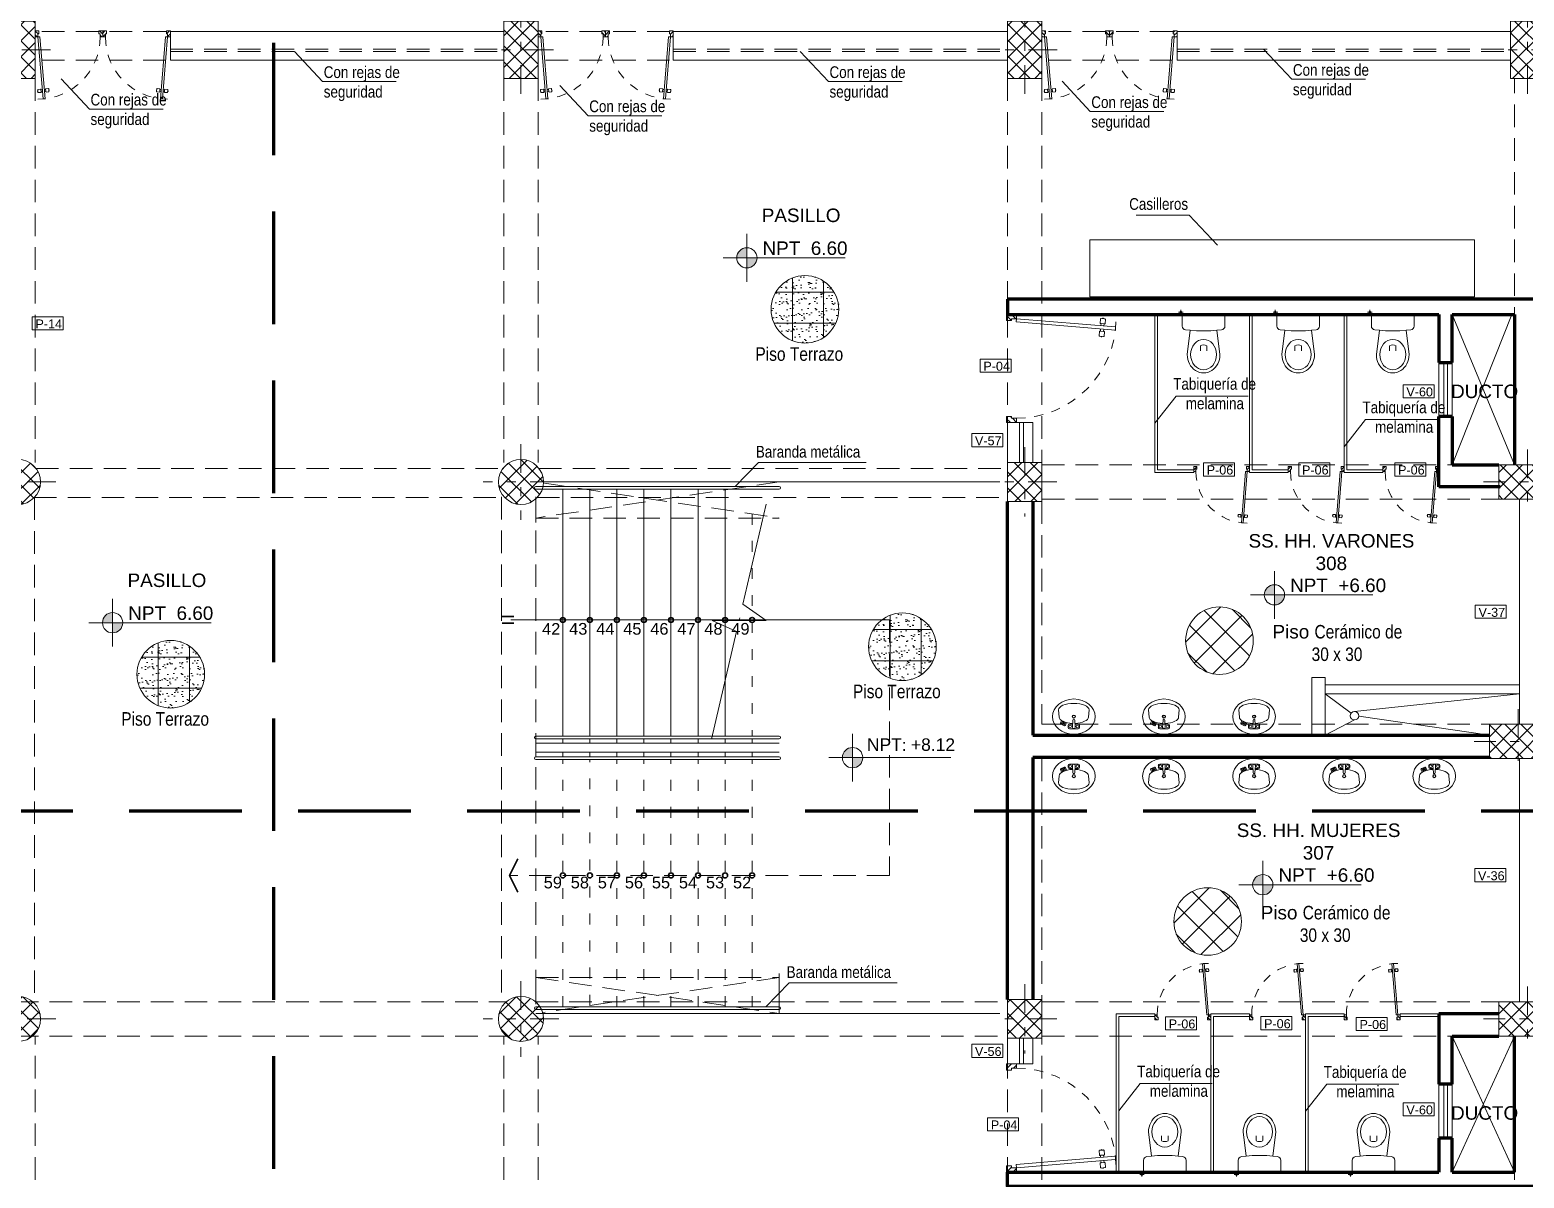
# Model space of a CAD drawing. Header units: inches. Extents: x 140 to 978, y -82 to 38.
# Drawn here: x 785.09 to 801.67, y 0.7 to 13.45 of the extents above; entities that cross this region are included whole.
import ezdxf

# ---------------------------------------------------------------- set-up
doc = ezdxf.new("R2010")
doc.units = ezdxf.units.IN
doc.header["$MEASUREMENT"] = 0
for name, pattern in [('ACAD_ISO03W100', [30, 12, -18]), ('CONTINUA', [0]), ('DASHDOT2', [12.7, 6.35, -3.175, 0, -3.175]), ('DASHED', [0.75, 0.5, -0.25]), ('DASHED2', [0.375, 0.25, -0.125])]:
    doc.linetypes.add(name, pattern=pattern)
for name, color, linetype, lineweight in [('UNSAAC-COLUMNA', 24, 'Continuous', 0), ('UNSAAC-CORTE MURO', 42, 'Continuous', 35), ('UNSAAC-COTA', 48, 'Continuous', 0), ('UNSAAC-EJE COLUMNA', 22, 'DASHDOT2', 0), ('UNSAAC-LINEA DE CORTE', 7, 'Continuous', 70), ('UNSAAC-LLAMADOS', 88, 'Continuous', 0), ('UNSAAC-MUEBLE', 254, 'Continuous', 0), ('UNSAAC-MURETE', 146, 'Continuous', 20), ('UNSAAC-MUROS', 7, 'Continuous', 70), ('UNSAAC-PISOS', 253, 'Continuous', 0), ('UNSAAC-PROYECCIONES', 38, 'DASHED2', 0), ('UNSAAC-TEXTOS', 250, 'Continuous', 0), ('UNSAAC-TEXTURAS', 250, 'Continuous', 0), ('UNSAAC-VANOS', 24, 'Continuous', 0)]:
    doc.layers.add(name, color=color, linetype=linetype, lineweight=lineweight)
doc.styles.add('5mm', font='GOTHIC.TTF', dxfattribs={"height": 5})
doc.styles.add('narrow', font='')
doc.styles.get("Standard").update_dxf_attribs({"font": 'arial.ttf'})
doc.styles.get('narrow').set_extended_font_data('Arial Narrow', italic=True)

# ---------------------------------------------------------------- blocks, each defined once
blk = doc.blocks.new('PRTX80')
at = {"layer": 'UNSAAC-TEXTOS'}
h = blk.add_hatch(dxfattribs=at)
h.set_pattern_fill('ANSI31', color=256, scale=0.01, style=0)
h.set_pattern_definition([(45, (-1.629623, -4.234902), (-0.02245064, 0.02245064), [])])
h.paths.add_polyline_path([(-0.755, 0.036), (-0.8, 0.036), (-0.8, -0.036), (-0.769, -0.036), (-0.769, 0), (-0.755, 0)])
h.paths.add_polyline_path([(0, 0.036), (-0.045, 0.036), (-0.045, 0), (-0.032, 0), (-0.032, -0.036), (0, -0.036)])
at = {"layer": 'UNSAAC-PROYECCIONES', "ltscale": 0.15}
blk.add_arc((-0.032, -0.036), 0.737, 180, 270, dxfattribs=at)
at = {"layer": 'UNSAAC-TEXTOS'}
for p, q in [((-0.165, -0.662), (-0.166, -0.669)), ((-0.162, -0.662), (-0.165, -0.662)), ((-0.161, -0.651), (-0.163, -0.681)), ((-0.127, -0.65), (-0.157, -0.648)), ((-0.124, -0.658), (-0.126, -0.68)), ((-0.123, -0.654), (-0.124, -0.658)), ((-0.108, -0.659), (-0.124, -0.658)), ((-0.083, -0.661), (-0.068, -0.663)), ((-0.068, -0.663), (-0.07, -0.685)), ((-0.068, -0.659), (-0.068, -0.663)), ((-0.064, -0.655), (-0.034, -0.658)), ((-0.03, -0.662), (-0.033, -0.692)), ((-0.162, -0.67), (-0.166, -0.669)), ((-0.13, -0.688), (-0.16, -0.685)), ((-0.126, -0.68), (-0.126, -0.684)), ((-0.11, -0.682), (-0.126, -0.68)), ((-0.085, -0.684), (-0.07, -0.685)), ((-0.07, -0.685), (-0.07, -0.689)), ((-0.067, -0.693), (-0.037, -0.695)), ((-0.032, -0.681), (-0.028, -0.681)), ((-0.031, -0.673), (-0.028, -0.673)), ((-0.028, -0.673), (-0.028, -0.681))]:
    blk.add_line(p, q, dxfattribs=at)
for points in [[(-0.8, 0.036), (-0.755, 0.036), (-0.755, 0), (-0.769, 0), (-0.769, -0.036), (-0.8, -0.036), (-0.8, 0.036)], [(-0.045, 0.036), (0, 0.036), (0, -0.036), (-0.032, -0.036), (-0.032, 0), (-0.045, 0), (-0.045, 0.036)]]:
    blk.add_lwpolyline(points, dxfattribs=at)
blk.add_lwpolyline([(-0.056, -0.034), (-0.032, -0.036), (-0.093, -0.77), (-0.117, -0.768)], close=True, dxfattribs=at)
for centre, start, end in [((-0.157, -0.651), 85.2462, 175.2462), ((-0.127, -0.654), 355.2462, 85.2462), ((-0.064, -0.659), 85.2462, 175.2462), ((-0.034, -0.662), 355.2462, 85.2462), ((-0.16, -0.681), 175.2462, 265.2462), ((-0.13, -0.684), 265.2462, 355.2462), ((-0.067, -0.689), 175.2462, 265.2462), ((-0.037, -0.691), 265.2462, 355.2462)]:
    blk.add_arc(centre, 0.00375, start, end, dxfattribs=at)
blk = doc.blocks.new('A$C1DC20D96')
at = {"layer": 'UNSAAC-MUEBLE', "xscale": -1.167239801663273, "yscale": 1.167239801663273, "zscale": 1.167239801663273, "rotation": 180}
blk.add_blockref('PRTX80', (0, 0.034), dxfattribs=at)
blk = doc.blocks.new('A$C0B0B79B0')
at = {"layer": 'UNSAAC-MUEBLE'}
for p, q in [((-0.254, 0.051), (-0.254, 0)), ((-0.036, -0.349), (-0.036, -0.404)), ((0.036, -0.349), (0.036, -0.404))]:
    blk.add_line(p, q, dxfattribs=at)
blk.add_lwpolyline([(-0.181, -0.446), (-0.148, -0.176), (-0.199, -0.171, -0.386284), (-0.237, -0.13), (-0.237, -0.021, -0.414214), (-0.216, 0), (0, 0), (0.216, 0, -0.414214), (0.237, -0.021), (0.237, -0.13, -0.386284), (0.199, -0.171), (0.148, -0.176), (0.181, -0.446)], format="xyb", dxfattribs=at)
blk.add_lwpolyline([(0.148, -0.176), (0.08, -0.183), (0, -0.183), (-0.08, -0.183), (-0.148, -0.176)], dxfattribs=at)
blk.add_arc((0, -0.404), 0.0664, 57.0004, 122.9996, dxfattribs=at)
for major_axis, ratio, start_param, end_param in [((0, 0.169), 0.84927, 3.141593, 9.424778), ((0, 0.204), 0.888864, 1.570796, 4.712389)]:
    blk.add_ellipse((0, -0.446), major_axis=major_axis, ratio=ratio, start_param=start_param, end_param=end_param, dxfattribs=at)
at = {"layer": 'UNSAAC-TEXTOS'}
blk.add_line((-0.279, 0.026), (-0.228, 0.026), dxfattribs=at)
blk.add_circle((-0.254, 0.026), 0.0103, dxfattribs=at)
blk = doc.blocks.new('A$C47CC071B')
at = {"layer": 'UNSAAC-MUEBLE'}
for p, q in [((-0.148, 0.034), (-0.136, 0.005)), ((-0.106, 0.062), (-0.142, 0.047)), ((-0.103, 0.054), (-0.139, 0.039)), ((-0.099, 0.046), (-0.136, 0.031)), ((-0.096, 0.038), (-0.132, 0.023)), ((-0.093, 0.03), (-0.129, 0.016)), ((-0.093, 0.056), (-0.081, 0.027)), ((-0.062, 0.061), (-0.062, 0.081)), ((-0.047, 0.096), (0.047, 0.096)), ((-0.047, 0.045), (-0.013, 0.045)), ((-0.015, 0.081), (-0.01, 0)), ((0.01, 0), (0.015, 0.081)), ((0.013, 0.045), (0.047, 0.045)), ((0.062, 0.061), (0.062, 0.081)), ((-0.163, -0.034), (-0.17, -0.114)), ((0.163, -0.034), (0.17, -0.114))]:
    blk.add_line(p, q, dxfattribs=at)
at = {"layer": 'UNSAAC-MUEBLE', "const_width": 0.00839}
for points in [[(-0.054, 0.071, -1), (-0.026, 0.071, -1)], [(0.026, 0.071, -1), (0.054, 0.071, -1)]]:
    blk.add_lwpolyline(points, format="xyb", close=True, dxfattribs=at)
at = {"layer": 'UNSAAC-MUEBLE'}
for radius in [0.0179, 0.0142]:
    blk.add_circle((0, -0.038), radius, dxfattribs=at)
for centre, radius, start, end in [((-0.138, 0.038), 0.0102, 112.1068, 202.1068), ((-0.102, 0.052), 0.0102, 22.1068, 112.1068), ((-0.047, 0.081), 0.0153, 90, 180), ((-0.047, 0.061), 0.0153, 180, 270), ((0, 0.077), 0.0159, 15.4363, 164.5637), ((0, 0), 0.0102, 180, 0), ((0.047, 0.081), 0.0153, 0, 90), ((0.047, 0.061), 0.0153, 270, 0)]:
    blk.add_arc(centre, radius, start, end, dxfattribs=at)
blk.add_ellipse((0, -0.038), major_axis=(0.237, 0), ratio=0.827303, dxfattribs=at)
at = {"layer": 'UNSAAC-MUEBLE', "extrusion": (0, 0, -1)}
for centre, major_axis, ratio, start_param, end_param in [((0, -0.034), (-0.163, 0), 0.431412, 0, 1.494723), ((0, -0.034), (-0.163, 0), 0.431412, 1.647124, 3.141593), ((0, -0.114), (-0.17, 0), 0.414636, 3.141593, 6.283185)]:
    blk.add_ellipse(centre, major_axis=major_axis, ratio=ratio, start_param=start_param, end_param=end_param, dxfattribs=at)
blk = doc.blocks.new('c7')
at = {"layer": 'UNSAAC-TEXTURAS'}
h = blk.add_hatch(dxfattribs=at)
h.set_pattern_fill('ANSI37', color=256)
h.set_pattern_definition([(45, (-861.40334, -189.35103), (-0.088388348, 0.088388348), []), (135, (-861.40334, -189.35103), (-0.088388348, -0.088388348), [])])
h.paths.add_polyline_path([(0, 0.25), (0, 0), (0.25, 0, 0.414214)])
h.paths.add_polyline_path([(0, -0.25, 0.414214), (0.25, 0), (0, 0)])
h.paths.add_polyline_path([(0, -0.25), (0, 0), (-0.25, 0, 0.414214)])
h.paths.add_polyline_path([(0, 0), (0, 0.25, 0.414214), (-0.25, 0)])
at = {"layer": 'UNSAAC-COLUMNA'}
blk.add_circle((0, 0), 0.25, dxfattribs=at)
at = {"layer": 'UNSAAC-EJE COLUMNA', "ltscale": 0.05}
for p, q in [((0, 0.42), (0, -0.42)), ((0.42, 0), (-0.42, 0))]:
    blk.add_line(p, q, dxfattribs=at)
blk = doc.blocks.new('c')
at = {"layer": 'UNSAAC-TEXTURAS'}
h = blk.add_hatch(dxfattribs=at)
h.set_pattern_fill('ANSI37', color=256)
h.set_pattern_definition([(45, (-855.58834, -178.38853), (-0.088388348, 0.088388348), []), (135, (-855.58834, -178.38853), (-0.088388348, -0.088388348), [])])
h.paths.add_polyline_path([(0.19, 0.635), (0, 0.635), (0, 0.316), (0.19, 0.316)])
h.paths.add_polyline_path([(0.19, 0.316), (0.38, 0.316), (0.38, 0.635), (0.19, 0.635)])
h.paths.add_polyline_path([(0.19, 0), (0.38, 0), (0.38, 0.316), (0.19, 0.316)])
h.paths.add_polyline_path([(0.19, 0.316), (0, 0.316), (0, 0), (0.19, 0)])
at = {"layer": 'UNSAAC-COLUMNA'}
blk.add_lwpolyline([(0, 0), (0, 0.635), (0.38, 0.635), (0.38, 0)], dxfattribs=at)
blk.add_lwpolyline([(0, 0.635), (0.38, 0.635), (0.38, 0), (0, 0)], close=True, dxfattribs=at)
at = {"layer": 'UNSAAC-EJE COLUMNA', "ltscale": 0.05}
for p, q in [((0.19, -0.172), (0.19, 0.805)), ((0.55, 0.316), (-0.17, 0.316))]:
    blk.add_line(p, q, dxfattribs=at)
blk = doc.blocks.new('c3')
at = {"layer": 'UNSAAC-TEXTURAS'}
h = blk.add_hatch(dxfattribs=at)
h.set_pattern_fill('ANSI37', color=256)
h.set_pattern_definition([(45, (-850.00334, -183.11182), (-0.088388348, 0.088388348), []), (135, (-850.00334, -183.11182), (-0.088388348, -0.088388348), [])])
h.paths.add_polyline_path([(0.188, 0.43), (0, 0.43), (0, 0.215), (0.188, 0.215)])
h.paths.add_polyline_path([(0.38, 0.389), (0.375, 0.43), (0.188, 0.43), (0.188, 0.215), (0.38, 0.215)])
h.paths.add_polyline_path([(0.38, 0.215), (0.188, 0.215), (0.188, 0), (0.38, 0)])
h.paths.add_polyline_path([(0.188, 0.215), (0, 0.215), (0, 0.099), (0, 0), (0.188, 0)])
at = {"layer": 'UNSAAC-COLUMNA'}
blk.add_lwpolyline([(0, 0.43), (0.38, 0.43), (0.38, 0), (0, 0)], close=True, dxfattribs=at)
at = {"layer": 'UNSAAC-EJE COLUMNA', "ltscale": 0.05}
for p, q in [((0.19, 0.6), (0.19, -0.17)), ((0.545, 0.215), (-0.17, 0.215))]:
    blk.add_line(p, q, dxfattribs=at)
blk = doc.blocks.new('A$C38507331')
at = {"layer": 'UNSAAC-PROYECCIONES'}
for p, q in [((-9.691, 25.677), (-14.891, 25.677)), ((-4.101, 25.677), (-9.301, 25.677)), ((1.479, 25.677), (-3.721, 25.677)), ((-9.691, 25.357), (-14.891, 25.357)), ((-4.101, 25.357), (-9.301, 25.357)), ((1.479, 25.357), (-3.721, 25.357)), ((-14.891, 25.156), (-14.891, 20.891)), ((-9.691, 25.156), (-9.691, 20.891)), ((-9.311, 25.156), (-9.311, 20.891)), ((-4.101, 25.156), (-4.101, 20.891)), ((-3.721, 25.156), (-3.721, 20.891)), ((1.524, 20.866), (1.524, 25.156)), ((-14.881, 20.824), (-9.703, 20.824)), ((-9.301, 20.824), (-4.101, 20.824)), ((-3.721, 20.866), (1.35, 20.866)), ((-14.903, 20.505), (-9.677, 20.505)), ((-14.899, 20.505), (-14.899, 14.975)), ((-9.716, 20.511), (-9.716, 14.906)), ((-9.336, 20.511), (-9.336, 14.906)), ((-9.323, 20.505), (-4.101, 20.505)), ((-4.101, 20.461), (-4.101, 14.931)), ((-3.721, 20.486), (1.35, 20.486)), ((-3.721, 20.461), (-3.721, 17.986)), ((1.58, 17.986), (1.58, 20.486)), ((-3.721, 17.986), (1.245, 17.986)), ((-3.721, 17.606), (1.245, 17.606)), ((-3.721, 17.606), (-3.721, 14.931)), ((1.58, 14.906), (1.58, 17.606)), ((-20.356, 14.906), (-9.663, 14.906)), ((-9.339, 14.906), (-4.101, 14.906)), ((-3.721, 14.906), (1.35, 14.906)), ((-20.356, 14.526), (-9.658, 14.526)), ((-14.891, 10.306), (-14.891, 14.526)), ((-9.691, 10.306), (-9.691, 14.526)), ((-9.339, 14.526), (-4.101, 14.526)), ((-9.311, 10.306), (-9.311, 14.526)), ((-4.101, 10.306), (-4.101, 14.526)), ((-3.721, 14.526), (1.35, 14.526)), ((-3.721, 10.306), (-3.721, 14.526)), ((1.524, 10.306), (1.524, 14.526))]:
    blk.add_line(p, q, dxfattribs=at)
at = {"layer": 'UNSAAC-TEXTURAS'}
for name, p in [('c', (-15.271, 25.156)), ('c', (-9.691, 25.156)), ('c', (-4.101, 25.156)), ('c', (1.479, 25.156)), ('c7', (-15.081, 20.676)), ('c7', (-9.501, 20.676)), ('c3', (-4.101, 20.461)), ('c7', (-15.081, 14.716)), ('c7', (-9.501, 14.716)), ('c3', (-4.101, 14.501))]:
    blk.add_blockref(name, p, dxfattribs=at)
at = {"layer": 'UNSAAC-TEXTURAS', "rotation": 90}
for p in [(1.985, 20.486), (1.88, 17.606), (1.985, 14.526)]:
    blk.add_blockref('c', p, dxfattribs=at)
blk = doc.blocks.new('npt')
at = {"layer": 'UNSAAC-TEXTOS'}
h = blk.add_hatch(color=0, dxfattribs=at)
h.dxf.hatch_style = 1
h.paths.add_polyline_path([(0.0522, 0), (0, 0), (0, -0.0522, 0.414214)])
h.paths.add_polyline_path([(0, 0.0522, 0.414214), (-0.0522, 0), (0, 0)])
at = {"layer": 'UNSAAC-TEXTOS', "color": 0}
for p, q in [((0, -0.1228), (0, 0.1228)), ((-0.1228, 0), (0.507, 0))]:
    blk.add_line(p, q, dxfattribs=at)
blk.add_circle((0, 0), 0.0522, dxfattribs=at)

msp = doc.modelspace()

# ---------------------------------------------------------------- hatches: boundary and pattern name
at = {"layer": 'UNSAAC-TEXTOS'}
h = msp.add_hatch(dxfattribs=at)
h.set_pattern_fill('_USER', color=256, scale=0.345285, style=0, double=1, pattern_type=0)
h.set_pattern_definition([(0, (793.55018, 10.18976), (0, 0.34529), []), (90, (793.55018, 10.18976), (-0.34529, 2e-17), [])])
edge = h.paths.add_edge_path()
edge.add_arc((793.688, 10.345), 0.375, 0, 360)
h = msp.add_hatch(dxfattribs=at)
h.set_pattern_fill('AR-SAND', color=256, scale=0.0625, style=0, double=1)
h.set_pattern_definition([(37.5, (1192.05843, 89.76773), (-0.003937085, 0.120426486), [0, -0.095, 0, -0.10625, 0, -0.1015625]), (7.5, (1192.05843, 89.76773), (0.110611044, 0.17638413), [0, -0.05125, 0, -0.085625, 0, -0.0328125]), (327.5, (1191.98156, 89.76773), (0.194633866, 0.00035369), [0, -0.03125, 0, -0.1125, 0, -0.146875]), (317.5, (1191.98156, 89.76773), (0.18788291, 0.05485472), [0, -0.015625, 0, -0.07375, 0, -0.084375])])
edge = h.paths.add_edge_path()
edge.add_arc((793.695, 10.347), 0.373, 0, 360)
h = msp.add_hatch(dxfattribs=at)
h.set_pattern_fill('_USER', color=256, scale=0.345285, style=0, double=1, pattern_type=0)
h.set_pattern_definition([(0, (794.6321, 6.44433), (0, 0.34529), []), (90, (794.6321, 6.44433), (-0.34529, 2e-17), [])])
edge = h.paths.add_edge_path()
edge.add_arc((794.77, 6.599), 0.375, 0, 360)
h = msp.add_hatch(dxfattribs=at)
h.set_pattern_fill('AR-SAND', color=256, scale=0.0625, style=0, double=1)
h.set_pattern_definition([(37.5, (1193.14034, 86.0223), (-0.003937085, 0.120426486), [0, -0.095, 0, -0.10625, 0, -0.1015625]), (7.5, (1193.14034, 86.0223), (0.110611044, 0.17638413), [0, -0.05125, 0, -0.085625, 0, -0.0328125]), (327.5, (1193.06347, 86.0223), (0.194633866, 0.00035369), [0, -0.03125, 0, -0.1125, 0, -0.146875]), (317.5, (1193.06347, 86.0223), (0.18788291, 0.05485472), [0, -0.015625, 0, -0.07375, 0, -0.084375])])
edge = h.paths.add_edge_path()
edge.add_arc((794.776, 6.601), 0.373, 0, 360)
h = msp.add_hatch(dxfattribs=at)
h.set_pattern_fill('_USER', color=256, scale=0.23019, angle=45, style=0, double=1, pattern_type=0)
h.set_pattern_definition([(45, (732.92055, -80.1535), (-0.16276894, 0.16276894), []), (135, (732.92055, -80.1535), (-0.16276894, -0.16276894), [])])
edge = h.paths.add_edge_path()
edge.add_arc((798.287, 6.667), 0.375, 0, 360)
h = msp.add_hatch(dxfattribs=at)
h.set_pattern_fill('_USER', color=256, scale=0.345285, style=0, double=1, pattern_type=0)
h.set_pattern_definition([(0, (786.51284, 6.1395), (0, 0.34529), []), (90, (786.51284, 6.1395), (-0.34529, 2e-17), [])])
edge = h.paths.add_edge_path()
edge.add_arc((786.651, 6.294), 0.375, 0, 360)
h = msp.add_hatch(dxfattribs=at)
h.set_pattern_fill('AR-SAND', color=256, scale=0.0625, style=0, double=1)
h.set_pattern_definition([(37.5, (1185.0211, 85.71748), (-0.003937085, 0.120426486), [0, -0.095, 0, -0.10625, 0, -0.1015625]), (7.5, (1185.0211, 85.71748), (0.110611044, 0.17638413), [0, -0.05125, 0, -0.085625, 0, -0.0328125]), (327.5, (1184.94422, 85.71748), (0.194633866, 0.00035369), [0, -0.03125, 0, -0.1125, 0, -0.146875]), (317.5, (1184.94422, 85.71748), (0.18788291, 0.05485472), [0, -0.015625, 0, -0.07375, 0, -0.084375])])
edge = h.paths.add_edge_path()
edge.add_arc((786.657, 6.297), 0.373, 0, 360)
h = msp.add_hatch(color=0, dxfattribs=at)
h.dxf.hatch_style = 1
h.paths.add_polyline_path([(794.329, 5.369), (794.217, 5.369), (794.217, 5.256, 0.414214)])
h.paths.add_polyline_path([(794.217, 5.481, 0.414214), (794.104, 5.369), (794.217, 5.369)])
h = msp.add_hatch(dxfattribs=at)
h.set_pattern_fill('_USER', color=256, scale=0.23019, angle=45, style=0, double=1, pattern_type=0)
h.set_pattern_definition([(45, (732.78964, -83.2709), (-0.16276894, 0.16276894), []), (135, (732.78964, -83.2709), (-0.16276894, -0.16276894), [])])
edge = h.paths.add_edge_path()
edge.add_arc((798.157, 3.55), 0.375, 0, 360)

# ---------------------------------------------------------------- linework, layer by layer
at = {"layer": 'UNSAAC-CORTE MURO', "ltscale": 0.03}
for p, q in [((790.327, 6.937), (790.46, 6.937)), ((790.327, 6.86), (790.46, 6.86))]:
    msp.add_line(p, q, dxfattribs=at)
at = {"layer": 'UNSAAC-CORTE MURO'}
msp.add_lwpolyline([(790.502, 4.247), (790.411, 4.062), (790.502, 3.876)], dxfattribs=at)
for centre in [(791.002, 6.897), (791.302, 6.897), (791.602, 6.897), (791.902, 6.897), (792.202, 6.897), (792.502, 6.897), (792.802, 6.897), (793.102, 6.897), (791.002, 4.062), (791.302, 4.062), (791.602, 4.062), (791.902, 4.062), (792.202, 4.062), (792.502, 4.062), (792.802, 4.062), (793.102, 4.062)]:
    msp.add_circle(centre, 0.0278, dxfattribs=at)
at = {"layer": 'UNSAAC-COTA'}
for p, q in [((800.872, 8.619), (801.532, 10.289)), ((801.562, 8.619), (800.872, 10.289)), ((800.872, 2.279), (801.562, 0.769)), ((801.562, 2.279), (800.872, 0.769))]:
    msp.add_line(p, q, dxfattribs=at)
at = {"layer": 'UNSAAC-LINEA DE CORTE', "linetype": 'DASHED', "ltscale": 2.5}
for p, q in [((787.791, 28.305), (787.791, -17.342)), ((756.191, 4.777), (815.594, 4.777))]:
    msp.add_line(p, q, dxfattribs=at)
at = {"layer": 'UNSAAC-LLAMADOS', "ltscale": 2.5}
for points in [[(789.154, 12.874), (788.336, 12.874), (788.024, 13.209)], [(794.767, 12.874), (793.949, 12.874), (793.636, 13.209)], [(799.908, 12.899), (799.09, 12.899), (798.778, 13.234)], [(786.567, 12.569), (785.748, 12.569), (785.436, 12.905)], [(792.101, 12.495), (791.283, 12.495), (790.97, 12.83)], [(797.672, 12.541), (796.854, 12.541), (796.541, 12.877)], [(797.365, 11.392), (797.953, 11.392), (798.265, 11.056)], [(798.608, 9.383), (797.809, 9.383), (797.572, 9.081)], [(800.708, 9.122), (799.909, 9.122), (799.672, 8.82)], [(794.368, 8.647), (793.173, 8.647), (792.913, 8.379)], [(794.71, 2.87), (793.514, 2.87), (793.254, 2.602)], [(798.208, 1.752), (797.409, 1.752), (797.172, 1.449)], [(800.278, 1.746), (799.479, 1.746), (799.242, 1.444)]]:
    msp.add_lwpolyline(points, dxfattribs=at)
at = {"layer": 'UNSAAC-MUEBLE'}
msp.add_lwpolyline([(796.85, 11.116), (801.118, 11.116), (801.118, 10.484), (796.85, 10.484)], close=True, dxfattribs=at)
at = {"layer": 'UNSAAC-MURETE'}
for p, q in [((786.647, 13.43), (790.347, 13.43)), ((786.647, 13.11), (786.647, 13.43)), ((792.227, 13.43), (795.937, 13.43)), ((792.227, 13.11), (792.227, 13.43)), ((797.817, 13.43), (801.517, 13.43)), ((797.817, 13.11), (797.817, 13.43)), ((790.347, 13.11), (786.647, 13.11)), ((795.937, 13.11), (792.227, 13.11)), ((801.517, 13.11), (797.817, 13.11)), ((797.572, 10.289), (797.572, 8.534)), ((797.602, 10.289), (797.602, 8.564)), ((800.722, 9.154), (800.722, 9.754)), ((800.872, 9.154), (800.872, 9.754)), ((795.937, 9.089), (796.217, 9.089)), ((795.937, 8.644), (795.937, 9.089)), ((796.217, 8.644), (796.217, 9.089)), ((799.462, 6.176), (801.618, 6.176)), ((799.462, 6.076), (801.618, 6.076)), ((797.142, 0.769), (797.142, 2.524)), ((797.172, 0.769), (797.172, 2.494)), ((795.937, 1.969), (795.937, 2.254)), ((796.217, 2.254), (796.217, 1.969)), ((796.217, 1.969), (795.937, 1.969)), ((800.722, 1.744), (800.722, 1.144)), ((800.872, 1.744), (800.872, 1.144))]:
    msp.add_line(p, q, dxfattribs=at)
for points in [[(797.572, 10.289), (797.602, 10.289), (797.602, 8.564), (798.002, 8.564), (798.002, 8.534), (797.572, 8.534)], [(798.622, 10.289), (798.652, 10.289), (798.652, 8.564), (799.052, 8.564), (799.052, 8.534), (798.622, 8.534)], [(799.672, 10.289), (799.702, 10.289), (799.702, 8.564), (800.102, 8.564), (800.102, 8.534), (799.672, 8.534)], [(799.312, 5.619), (799.462, 5.619), (799.462, 6.259), (799.312, 6.259)], [(797.142, 0.769), (797.172, 0.769), (797.172, 2.494), (797.572, 2.494), (797.572, 2.524), (797.142, 2.524)], [(798.192, 0.769), (798.222, 0.769), (798.222, 2.494), (798.622, 2.494), (798.622, 2.524), (798.192, 2.524)], [(799.242, 0.769), (799.272, 0.769), (799.272, 2.494), (799.672, 2.494), (799.672, 2.524), (799.242, 2.524)], [(800.722, 2.524), (800.292, 2.524), (800.292, 2.494), (800.722, 2.494)]]:
    msp.add_lwpolyline(points, close=True, dxfattribs=at)
for points in [[(801.618, 5.739), (801.618, 8.239)], [(801.618, 2.659), (801.618, 5.359)]]:
    msp.add_lwpolyline(points, dxfattribs=at)
at = {"layer": 'UNSAAC-MUROS'}
for p, q in [((801.532, 10.459), (795.937, 10.459)), ((795.937, 10.459), (795.937, 10.289)), ((801.862, 10.459), (801.532, 10.459)), ((795.937, 10.289), (800.722, 10.289)), ((800.722, 10.289), (800.722, 9.754)), ((800.872, 9.754), (800.872, 10.289)), ((800.872, 10.289), (801.562, 10.289)), ((801.562, 10.289), (801.562, 8.619)), ((800.722, 9.754), (800.872, 9.754)), ((800.722, 8.374), (800.722, 9.154)), ((800.872, 9.154), (800.722, 9.154)), ((800.872, 9.154), (800.872, 8.619)), ((800.872, 9.154), (800.872, 9.154)), ((800.872, 8.619), (801.388, 8.619)), ((801.402, 8.374), (800.722, 8.374)), ((795.937, 2.684), (795.937, 8.214)), ((796.217, 8.214), (796.217, 5.619)), ((796.217, 5.619), (801.283, 5.619)), ((796.217, 5.369), (796.217, 2.684)), ((801.283, 5.369), (796.217, 5.369)), ((801.388, 2.524), (800.722, 2.524)), ((800.722, 2.524), (800.722, 1.744)), ((800.872, 1.744), (800.872, 2.279)), ((800.872, 2.279), (801.388, 2.279)), ((801.562, 0.769), (801.562, 2.279)), ((800.872, 1.744), (800.722, 1.744)), ((800.872, 1.744), (800.872, 1.744)), ((800.872, 1.144), (800.722, 1.144))]:
    msp.add_line(p, q, dxfattribs=at)
for points in [[(801.862, 2.279), (801.862, 0.609), (801.862, 0.609), (795.937, 0.609), (795.937, 0.769), (800.722, 0.769)], [(800.722, 1.144), (800.722, 0.769)], [(800.872, 0.769), (800.872, 1.144)], [(800.872, 0.769), (801.562, 0.769)]]:
    msp.add_lwpolyline(points, dxfattribs=at)
at = {"layer": 'UNSAAC-PISOS'}
for p, q in [((793.304, 8.429), (790.702, 8.429)), ((793.402, 8.429), (790.799, 8.429)), ((791.002, 8.349), (791.002, 5.609)), ((791.302, 8.34), (791.302, 5.609)), ((791.602, 8.349), (791.602, 5.609)), ((791.902, 8.349), (791.902, 5.609)), ((792.202, 8.349), (792.202, 5.609)), ((792.502, 8.349), (792.502, 5.609)), ((799.749, 5.862), (799.462, 6.076)), ((801.618, 6.076), (799.787, 5.881)), ((799.749, 5.862), (799.749, 5.862)), ((799.834, 5.828), (801.283, 5.619)), ((799.462, 5.619), (799.787, 5.787)), ((791.002, 5.579), (791.002, 5.529)), ((791.302, 5.579), (791.302, 5.529)), ((791.602, 5.579), (791.602, 5.529)), ((791.902, 5.579), (791.902, 5.529)), ((792.202, 5.579), (792.202, 5.529)), ((792.502, 5.579), (792.502, 5.529)), ((792.802, 5.579), (792.802, 5.529)), ((793.102, 5.579), (793.102, 5.529)), ((791.002, 5.379), (791.002, 5.429)), ((791.302, 5.379), (791.302, 5.429)), ((791.602, 5.379), (791.602, 5.429)), ((791.902, 5.379), (791.902, 5.429)), ((792.202, 5.379), (792.202, 5.429)), ((792.502, 5.379), (792.502, 5.429)), ((792.802, 5.379), (792.802, 5.429)), ((793.102, 5.379), (793.102, 5.429)), ((793.304, 2.572), (790.702, 2.572))]:
    msp.add_line(p, q, dxfattribs=at)
at = {"layer": 'UNSAAC-PISOS', "linetype": 'ACAD_ISO03W100'}
msp.add_line((792.802, 8.34), (792.802, 5.609), dxfattribs=at)
at = {"layer": 'UNSAAC-PISOS', "linetype": 'ACAD_ISO03W100', "ltscale": 0.01}
for p, q in [((793.102, 8.074), (793.102, 5.609)), ((791.002, 2.602), (791.002, 5.349)), ((791.302, 2.618), (791.302, 5.349)), ((791.602, 2.602), (791.602, 5.349)), ((791.902, 2.602), (791.902, 5.349)), ((792.202, 2.602), (792.202, 5.349)), ((792.502, 2.602), (792.502, 5.349)), ((792.802, 2.602), (792.802, 5.349)), ((793.102, 2.602), (793.102, 5.349))]:
    msp.add_line(p, q, dxfattribs=at)
at = {"layer": 'UNSAAC-PISOS', "ltscale": 0.01}
msp.add_line((793.402, 2.529), (793.402, 2.972), dxfattribs=at)
at = {"layer": 'UNSAAC-PISOS'}
for points in [[(790.702, 8.349), (793.402, 8.349, 1), (793.402, 8.379), (790.702, 8.379, 1)], [(790.702, 5.579), (793.402, 5.579, 1), (793.402, 5.609), (790.702, 5.609, 1)], [(790.702, 5.349), (793.402, 5.349, 1), (793.402, 5.379), (790.702, 5.379, 1)]]:
    msp.add_lwpolyline(points, format="xyb", close=True, dxfattribs=at)
for points in [[(795.852, 8.429), (790.799, 8.429)], [(790.702, 8.264), (790.702, 7.979)], [(793.259, 8.181), (793.001, 7.071), (793.259, 6.893), (792.959, 6.893)], [(792.966, 6.92), (792.959, 6.893), (792.659, 6.893), (792.93, 6.768), (792.652, 5.576)], [(790.702, 5.579), (790.702, 5.429)], [(793.402, 5.529), (790.702, 5.529)], [(790.702, 5.429), (790.702, 5.379)], [(793.402, 5.429), (790.702, 5.429)], [(793.402, 2.529), (790.702, 2.529)]]:
    msp.add_lwpolyline(points, dxfattribs=at)
at = {"layer": 'UNSAAC-PISOS', "ltscale": 0.01}
for points in [[(790.702, 2.972), (790.702, 2.634)], [(790.783, 2.529), (795.852, 2.529)]]:
    msp.add_lwpolyline(points, dxfattribs=at)
at = {"layer": 'UNSAAC-PISOS'}
msp.add_lwpolyline([(792.502, 2.572), (790.702, 2.572, -1), (790.702, 2.602), (793.402, 2.602, -1), (793.402, 2.572), (792.802, 2.572)], format="xyb", dxfattribs=at)
msp.add_circle((799.787, 5.834), 0.0469, dxfattribs=at)
at = {"layer": 'UNSAAC-PROYECCIONES'}
for p, q in [((793.402, 8.429), (790.702, 8.029)), ((790.797, 8.415), (793.402, 8.029)), ((790.702, 8.029), (793.402, 8.029)), ((794.627, 6.897), (794.627, 4.062)), ((794.627, 4.062), (790.411, 4.062)), ((790.702, 2.929), (793.402, 2.529)), ((790.702, 2.929), (793.402, 2.929)), ((793.402, 2.929), (790.778, 2.54)), ((801.472, 2.244), (801.472, 2.244))]:
    msp.add_line(p, q, dxfattribs=at)
at = {"layer": 'UNSAAC-TEXTOS', "color": 0}
for p, q in [((794.217, 5.104), (794.217, 5.634)), ((793.952, 5.369), (795.309, 5.369))]:
    msp.add_line(p, q, dxfattribs=at)
at = {"layer": 'UNSAAC-TEXTOS'}
for points in [[(785.114, 10.262), (785.458, 10.262), (785.458, 10.116), (785.114, 10.116)], [(795.632, 9.793), (795.976, 9.793), (795.976, 9.647), (795.632, 9.647)], [(800.326, 9.508), (800.67, 9.508), (800.67, 9.362), (800.326, 9.362)], [(795.539, 8.966), (795.883, 8.966), (795.883, 8.82), (795.539, 8.82)], [(798.11, 8.641), (798.454, 8.641), (798.454, 8.495), (798.11, 8.495)], [(799.168, 8.641), (799.511, 8.641), (799.511, 8.495), (799.168, 8.495)], [(800.234, 8.641), (800.578, 8.641), (800.578, 8.495), (800.234, 8.495)], [(801.127, 7.062), (801.47, 7.062), (801.47, 6.916), (801.127, 6.916)], [(801.121, 4.137), (801.465, 4.137), (801.465, 3.991), (801.121, 3.991)], [(797.689, 2.492), (798.033, 2.492), (798.033, 2.346), (797.689, 2.346)], [(798.748, 2.495), (799.091, 2.495), (799.091, 2.349), (798.748, 2.349)], [(799.806, 2.486), (800.15, 2.486), (800.15, 2.34), (799.806, 2.34)], [(795.539, 2.187), (795.883, 2.187), (795.883, 2.041), (795.539, 2.041)], [(800.326, 1.538), (800.67, 1.538), (800.67, 1.392), (800.326, 1.392)], [(795.715, 1.372), (796.058, 1.372), (796.058, 1.226), (795.715, 1.226)]]:
    msp.add_lwpolyline(points, close=True, dxfattribs=at)
for centre in [(793.688, 10.345), (794.77, 6.6), (798.288, 6.668), (786.651, 6.295), (798.157, 3.55)]:
    msp.add_circle(centre, 0.375, dxfattribs=at)
at = {"layer": 'UNSAAC-TEXTOS', "color": 0}
msp.add_circle((794.217, 5.369), 0.113, dxfattribs=at)
at = {"layer": 'UNSAAC-VANOS', "linetype": 'DASHED2'}
for p, q in [((786.647, 13.234), (790.347, 13.234)), ((786.647, 13.209), (790.347, 13.209)), ((792.227, 13.234), (795.937, 13.234)), ((792.227, 13.209), (795.937, 13.209)), ((797.817, 13.234), (801.517, 13.234)), ((797.817, 13.209), (801.517, 13.209))]:
    msp.add_line(p, q, dxfattribs=at)
at = {"layer": 'UNSAAC-VANOS', "linetype": 'Continuous'}
for p, q in [((800.777, 9.154), (800.777, 9.754)), ((800.817, 9.154), (800.817, 9.754)), ((800.777, 1.744), (800.777, 1.144)), ((800.817, 1.744), (800.817, 1.144))]:
    msp.add_line(p, q, dxfattribs=at)
at = {"layer": 'UNSAAC-VANOS'}
for p, q in [((796.071, 9.089), (796.071, 8.644)), ((796.112, 9.089), (796.112, 8.644)), ((796.071, 2.254), (796.071, 1.969)), ((796.112, 2.254), (796.112, 1.969))]:
    msp.add_line(p, q, dxfattribs=at)
at = {"layer": 'UNSAAC-VANOS', "ltscale": 0.01}
msp.add_line((792.802, 6.897), (794.627, 6.897), dxfattribs=at)
at = {"layer": 'UNSAAC-VANOS'}
msp.add_lwpolyline([(790.425, 6.897), (790.425, 6.897), (790.425, 6.897), (790.425, 6.897), (790.425, 6.897), (792.802, 6.897)], dxfattribs=at)

# ---------------------------------------------------------------- block references
at = {"layer": 'UNSAAC-MUEBLE'}
for name, p in [('A$C38507331', (800.038, -12.247)), ('A$C0B0B79B0', (798.112, 10.289)), ('A$C0B0B79B0', (799.162, 10.289)), ('A$C0B0B79B0', (800.211, 10.289))]:
    msp.add_blockref(name, p, dxfattribs=at)
at = {"layer": 'UNSAAC-MUEBLE', "linetype": 'CONTINUA', "lineweight": 0, "ltscale": 0.4}
for p, xscale, yscale, zscale, rotation in [((785.147, 13.43), 0.8031760197316755, 0.8031760197316755, 0.8031760197316755, 180), ((786.647, 13.43), -0.8031760197316755, 0.8031760197316755, 0.8031760197316755, 180), ((790.727, 13.43), 0.8031760197316755, 0.8031760197316755, 0.8031760197316755, 180), ((792.227, 13.43), -0.8031760197316755, 0.8031760197316755, 0.8031760197316755, 180), ((796.317, 13.43), 0.8031760197316755, 0.8031760197316755, 0.8031760197316755, 180), ((797.817, 13.43), -0.8031760197316755, 0.8031760197316755, 0.8031760197316755, 180), ((795.937, 10.289), -1.285081631571475, 1.285081631571475, 1.285081631571475, 270), ((798.622, 8.594), -0.6639588429784762, 0.6639588429784762, 0.6639588429784762, 180), ((799.672, 8.594), -0.6639588429784762, 0.6639588429784762, 0.6639588429784762, 180), ((800.722, 8.594), -0.6639588429784762, 0.6639588429784762, 0.6639588429784762, 180), ((795.937, 0.769), 1.285081631571475, 1.285081631571475, 1.285081631571475, 270)]:
    msp.add_blockref('A$C1DC20D96', p, dxfattribs=dict(at, xscale=xscale, yscale=yscale, zscale=zscale, rotation=rotation))
at = {"layer": 'UNSAAC-MUEBLE', "linetype": 'CONTINUA', "lineweight": 0, "ltscale": 0.4, "xscale": 0.6639588429784762, "yscale": 0.6639588429784762, "zscale": 0.6639588429784762}
for p in [(798.192, 2.464), (799.242, 2.464), (800.292, 2.464)]:
    msp.add_blockref('A$C1DC20D96', p, dxfattribs=at)
at = {"layer": 'UNSAAC-MUEBLE', "xscale": -1, "rotation": 180}
for p in [(797.682, 0.769), (798.732, 0.769), (799.997, 0.769)]:
    msp.add_blockref('A$C0B0B79B0', p, dxfattribs=at)
at = {"layer": 'UNSAAC-TEXTOS', "xscale": 2.154779168756153, "yscale": 2.154779168756153, "zscale": 2.154779168756153}
for p in [(793.044, 10.917), (798.898, 7.176), (786.006, 6.867), (798.769, 3.959)]:
    msp.add_blockref('npt', p, dxfattribs=at)
at = {"layer": 'UNSAAC-TEXTURAS', "xscale": -1, "rotation": 180}
for p in [(796.672, 5.786), (797.672, 5.786), (798.672, 5.786)]:
    msp.add_blockref('A$C47CC071B', p, dxfattribs=at)
at = {"layer": 'UNSAAC-TEXTURAS'}
for p in [(796.672, 5.202), (797.672, 5.202), (798.672, 5.202), (799.672, 5.202), (800.672, 5.202)]:
    msp.add_blockref('A$C47CC071B', p, dxfattribs=at)

# ---------------------------------------------------------------- texts
at = {"layer": 'UNSAAC-LLAMADOS', "char_height": 0.13, "style": 'narrow'}
for s, insert, width, attachment_point in [('{\\fArial Narrow|b0|i0|c0|p34;Con rejas de seguridad}', (788.349, 13.043), 1.15269, 1), ('{\\fArial Narrow|b0|i0|c0|p34;Con rejas de seguridad}', (793.961, 13.043), 1.15269, 1), ('{\\fArial Narrow|b0|i0|c0|p34;Con rejas de seguridad}', (799.103, 13.068), 1.15269, 1), ('{\\fArial Narrow|b0|i0|c0|p34;Con rejas de seguridad}', (785.761, 12.738), 1.15269, 1), ('{\\fArial Narrow|b0|i0|c0|p34;Con rejas de seguridad}', (791.295, 12.664), 1.15269, 1), ('{\\fArial Narrow|b0|i0|c0|p34;Con rejas de seguridad}', (796.866, 12.71), 1.15269, 1), ('{\\fArial Narrow|b0|i0|c0|p34;Casilleros}', (797.94, 11.448), 0.86017, 9), ('\\pi0.12192;{\\fArial Narrow|b0|i0|c0|p34;Tabiquería de \\P\\pi0.26172;melamina}', (797.653, 9.583), 1.15269, 1), ('\\pi0.12192;{\\fArial Narrow|b0|i0|c0|p34;Tabiquería de \\P\\pi0.26172;melamina}', (799.753, 9.322), 1.15269, 1), ('\\pi0.0056202;{\\fArial Narrow|b0|i0|c0|p34;Baranda metálica}', (793.138, 8.83), 1.15269, 1), ('\\pi0.0056202;{\\fArial Narrow|b0|i0|c0|p34;Baranda metálica}', (793.48, 3.054), 1.15269, 1), ('\\pi0.12192;{\\fArial Narrow|b0|i0|c0|p34;Tabiquería de \\P\\pi0.26172;melamina}', (797.253, 1.951), 1.15269, 1), ('\\pi0.12192;{\\fArial Narrow|b0|i0|c0|p34;Tabiquería de \\P\\pi0.26172;melamina}', (799.323, 1.945), 1.15269, 1)]:
    msp.add_mtext(s, dxfattribs=dict(at, insert=insert, width=width, attachment_point=attachment_point))
at = {"layer": 'UNSAAC-TEXTOS'}
for s, insert, char_height, width, attachment_point in [('\\pi0.71323;PASILLO', (792.496, 11.464), 0.15, 2.27449, 1), ('\\pi0.71323;PASILLO', (785.459, 7.413), 0.15, 2.27449, 1), ('42', (790.873, 6.798), 0.13, 0.04244, 5), ('43', (791.173, 6.798), 0.13, 0.04244, 5), ('44', (791.473, 6.798), 0.13, 0.04244, 5), ('45', (791.773, 6.798), 0.13, 0.04244, 5), ('46', (792.073, 6.798), 0.13, 0.04244, 5), ('47', (792.373, 6.798), 0.13, 0.04244, 5), ('48', (792.673, 6.798), 0.13, 0.04244, 5), ('49', (792.973, 6.798), 0.13, 0.04244, 5), ('{\\H1.0667x;NPT\\fArial|b0|i0|c204|p34;\\H0.9375x;:\\fArial|b0|i0|c0|p34; \\H1.0667x;+8.12}', (794.376, 5.583), 0.13, 1.05723, 1), ('59', (790.891, 3.982), 0.13, 0.04244, 5), ('58', (791.191, 3.982), 0.13, 0.04244, 5), ('57', (791.491, 3.982), 0.13, 0.04244, 5), ('56', (791.791, 3.982), 0.13, 0.04244, 5), ('55', (792.091, 3.982), 0.13, 0.04244, 5), ('54', (792.391, 3.982), 0.13, 0.04244, 5), ('53', (792.691, 3.982), 0.13, 0.04244, 5), ('52', (792.991, 3.982), 0.13, 0.04244, 5)]:
    msp.add_mtext(s, dxfattribs=dict(at, insert=insert, char_height=char_height, width=width, attachment_point=attachment_point))
at = {"layer": 'UNSAAC-TEXTOS', "char_height": 0.15, "attachment_point": 1}
for s, insert, width, style in [('{\\fArial|b0|i0|c0|p34;NPT  6.60}', (793.218, 11.099), 1.06387, '5mm'), ('{\\fArial Narrow|b0|i0|c0|p34;Piso Terrazo }', (793.139, 9.924), 1.52397, 'narrow'), ('{\\fArial|b0|i0|c0|p34;NPT  +6.60}', (799.072, 7.357), 1.06387, '5mm'), ('{\\fArial|b0|i0|c0|p34;NPT  6.60}', (786.18, 7.048), 1.06387, '5mm'), ('\\pi0.053834;{\\fArial|b0|i0|c204|p34;Piso \\fArial Narrow|b0|i0|c0|p34;Cerámico de \\P\\pi0.48777;30 x 30}', (798.823, 6.842), 1.52397, 'narrow'), ('{\\fArial Narrow|b0|i0|c0|p34;Piso Terrazo }', (794.221, 6.179), 1.52397, 'narrow'), ('{\\fArial Narrow|b0|i0|c0|p34;Piso Terrazo }', (786.102, 5.874), 1.52397, 'narrow'), ('{\\fArial|b0|i0|c0|p34;NPT  +6.60}', (798.943, 4.141), 1.06387, '5mm'), ('\\pi0.053834;{\\fArial|b0|i0|c204|p34;Piso \\fArial Narrow|b0|i0|c0|p34;Cerámico de \\P\\pi0.48777;30 x 30}', (798.692, 3.724), 1.52397, 'narrow')]:
    msp.add_mtext(s, dxfattribs=dict(at, insert=insert, width=width, style=style))
at = {"layer": 'UNSAAC-TEXTOS', "attachment_point": 1}
for s, width, insert, char_height in [('{\\f@Arial Unicode MS|b0|i0|c0|p34;P-}14', 0.2, (785.15, 10.233), 0.1), ('{\\f@Arial Unicode MS|b0|i0|c0|p34;P-0}4', 0.2, (795.668, 9.764), 0.1), ('{\\f@Arial Unicode MS|b0|i0|c0|p34;V-}60', 0.2, (800.362, 9.479), 0.1), ('\\pi-0.029945;DUCTO', 0.65952, (800.888, 9.51), 0.15), ('{\\f@Arial Unicode MS|b0|i0|c0|p34;V-}57', 0.2, (795.575, 8.936), 0.1), ('{\\f@Arial Unicode MS|b0|i0|c0|p34;P-0}6', 0.2, (798.146, 8.612), 0.1), ('{\\f@Arial Unicode MS|b0|i0|c0|p34;P-0}6', 0.2, (799.204, 8.612), 0.1), ('{\\f@Arial Unicode MS|b0|i0|c0|p34;P-0}6', 0.2, (800.27, 8.612), 0.1), ('\\pi0.31487;SS. HH. VARONES \\P\\pi1.0588;308', 2.44919, (798.296, 7.851), 0.15), ('{\\f@Arial Unicode MS|b0|i0|c0|p34;V-}37', 0.2, (801.163, 7.032), 0.1), ('\\pi0.27416;SS. HH. MUJERES \\P\\pi1.0065;307', 2.34433, (798.206, 4.638), 0.15), ('{\\f@Arial Unicode MS|b0|i0|c0|p34;V-}36', 0.2, (801.157, 4.108), 0.1), ('{\\f@Arial Unicode MS|b0|i0|c0|p34;P-0}6', 0.2, (797.725, 2.463), 0.1), ('{\\f@Arial Unicode MS|b0|i0|c0|p34;P-0}6', 0.2, (798.783, 2.466), 0.1), ('{\\f@Arial Unicode MS|b0|i0|c0|p34;P-0}6', 0.2, (799.842, 2.457), 0.1), ('{\\f@Arial Unicode MS|b0|i0|c0|p34;V-}56', 0.2, (795.575, 2.158), 0.1), ('{\\f@Arial Unicode MS|b0|i0|c0|p34;V-}60', 0.2, (800.362, 1.509), 0.1), ('\\pi-0.029945;DUCTO', 0.65952, (800.888, 1.5), 0.15), ('{\\f@Arial Unicode MS|b0|i0|c0|p34;P-0}4', 0.2, (795.751, 1.342), 0.1)]:
    msp.add_mtext_dynamic_manual_height_columns(s, width=width, gutter_width=1, heights=[0], dxfattribs=dict(at, insert=insert, char_height=char_height))

doc.saveas('drawing.dxf')
